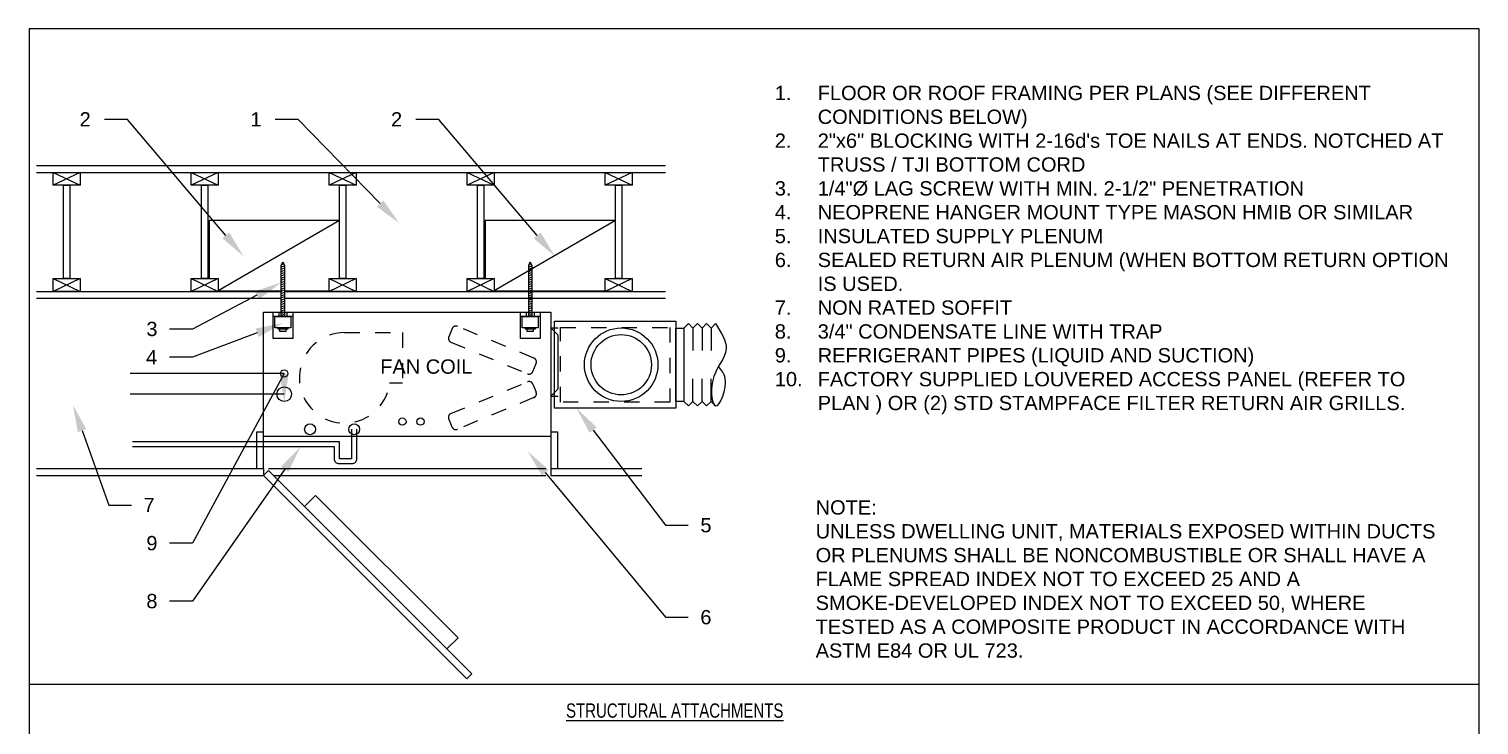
# Model space of a CAD drawing. Header units: inches. Extents: x -22 to 145, y -20 to 61.
# Drawn here: x 76.65 to 86.15, y 22.79 to 27.35 of the extents above; entities that cross this region are included whole.
import ezdxf
from ezdxf import colors
from ezdxf.entities.mleader import LeaderData, LeaderLine
from ezdxf.math import Vec2, Vec3

# ---------------------------------------------------------------- set-up
doc = ezdxf.new("R2010")
doc.units = ezdxf.units.IN
doc.header["$MEASUREMENT"] = 0
doc.linetypes.add('DASHEDX2', pattern=[1.5, 1, -0.5])
for name, color, linetype in [('GEC_BORDER', 2, 'Continuous'), ('M-DET-MEDIUM', 3, 'Continuous'), ('M-DET-THIN', 9, 'Continuous'), ('M-DET-TXT', 2, 'Continuous')]:
    doc.layers.add(name, color=color, linetype=linetype)
doc.styles.add('ARC-TEXT', font='arial.ttf', dxfattribs={"width": 1.00018, "height": 0.0938})
doc.styles.get("Standard").update_dxf_attribs({"font": 'arial.ttf'})

msp = doc.modelspace()

# ---------------------------------------------------------------- linework, layer by layer
at = {"layer": 'GEC_BORDER', "color": 3}
msp.add_lwpolyline([(86.1472, 27.34848), (76.6472, 27.34848), (76.6472, 17.67848), (86.1472, 17.67848)], close=True, dxfattribs=at)
at = {"layer": 'M-DET-MEDIUM'}
for p, q in [((76.69617, 26.45403), (80.81681, 26.45403)), ((76.69617, 26.40884), (80.81681, 26.40884)), ((78.68182, 26.09314), (77.88603, 25.63229)), ((80.48997, 26.09314), (79.69418, 25.63229)), ((76.69617, 25.62921), (78.30028, 25.62921)), ((76.69617, 25.58402), (78.30028, 25.58402)), ((78.32059, 25.62921), (80.81681, 25.62921)), ((78.32059, 25.58402), (80.81681, 25.58402)), ((78.284, 25.49243), (78.284, 25.46354)), ((78.33687, 25.49243), (78.33687, 25.46354)), ((79.90469, 25.49243), (79.90469, 25.46354)), ((79.95756, 25.49243), (79.95756, 25.46354)), ((80.06653, 25.39032), (80.11429, 25.39032)), ((80.06653, 25.39032), (80.11429, 25.34256)), ((80.11429, 24.99088), (80.11429, 25.34256)), ((80.06653, 24.94313), (80.11429, 24.99088)), ((80.06653, 24.94313), (80.11429, 24.94313)), ((76.69617, 24.46775), (78.18301, 24.46775)), ((76.69617, 24.42257), (78.18301, 24.42257)), ((78.18301, 24.46775), (78.18301, 24.42257)), ((78.21577, 24.45533), (78.18301, 24.42257)), ((78.18301, 24.42257), (79.51486, 23.09072)), ((78.21577, 24.45533), (79.54762, 23.12348)), ((80.06653, 24.46775), (80.66209, 24.46775)), ((80.06653, 24.46775), (80.06653, 24.42257)), ((80.06653, 24.42257), (80.66209, 24.42257)), ((79.54762, 23.12348), (79.51486, 23.09072))]:
    msp.add_line(p, q, dxfattribs=at)
for points in [[(76.98196, 26.32513), (76.80588, 26.32513), (76.80588, 26.40884), (76.98196, 26.40884)], [(76.87367, 26.32513), (76.91417, 26.32513), (76.91417, 25.71292), (76.87367, 25.71292)], [(77.88603, 26.32513), (77.70996, 26.32513), (77.70996, 26.40884), (77.88603, 26.40884)], [(77.77775, 26.32513), (77.81825, 26.32513), (77.81825, 25.71292), (77.77775, 25.71292)], [(78.79011, 26.32513), (78.61403, 26.32513), (78.61403, 26.40884), (78.79011, 26.40884)], [(78.68182, 26.32513), (78.72232, 26.32513), (78.72232, 25.71292), (78.68182, 25.71292)], [(79.69418, 26.32513), (79.51811, 26.32513), (79.51811, 26.40884), (79.69418, 26.40884)], [(79.5859, 26.32513), (79.6264, 26.32513), (79.6264, 25.71292), (79.5859, 25.71292)], [(80.59826, 26.32513), (80.42219, 26.32513), (80.42219, 26.40884), (80.59826, 26.40884)], [(80.48997, 26.32513), (80.53047, 26.32513), (80.53047, 25.71292), (80.48997, 25.71292)], [(76.98196, 25.62921), (76.80588, 25.62921), (76.80588, 25.71292), (76.98196, 25.71292)], [(77.88603, 25.62921), (77.70996, 25.62921), (77.70996, 25.71292), (77.88603, 25.71292)], [(78.79011, 25.62921), (78.61403, 25.62921), (78.61403, 25.71292), (78.79011, 25.71292)], [(79.69418, 25.62921), (79.51811, 25.62921), (79.51811, 25.71292), (79.69418, 25.71292)], [(80.59826, 25.62921), (80.42219, 25.62921), (80.42219, 25.71292), (80.59826, 25.71292)], [(78.24584, 25.49243), (78.37503, 25.49243), (78.37503, 25.32046), (78.24584, 25.32046)], [(78.24584, 25.49243), (78.37503, 25.49243), (78.37503, 25.46354), (78.24584, 25.46354)], [(78.25818, 25.46354), (78.36269, 25.46354), (78.36269, 25.39006), (78.25818, 25.39006)], [(79.86653, 25.49243), (79.99572, 25.49243), (79.99572, 25.32046), (79.86653, 25.32046)], [(79.86653, 25.49243), (79.99572, 25.49243), (79.99572, 25.46354), (79.86653, 25.46354)], [(79.87887, 25.46354), (79.98338, 25.46354), (79.98338, 25.39006), (79.87887, 25.39006)], [(78.27671, 25.38309), (78.34417, 25.38309), (78.34417, 25.39006), (78.27671, 25.39006)], [(78.29028, 25.38309), (78.3306, 25.38309), (78.3306, 25.36639), (78.29028, 25.36639)], [(79.8974, 25.38309), (79.96485, 25.38309), (79.96485, 25.39006), (79.8974, 25.39006)], [(79.91097, 25.38309), (79.95129, 25.38309), (79.95129, 25.36639), (79.91097, 25.36639)], [(78.13739, 24.46775), (78.18301, 24.46775), (78.18301, 24.706), (78.13739, 24.706)], [(80.06653, 24.46775), (80.11216, 24.46775), (80.11216, 24.706), (80.06653, 24.706)]]:
    msp.add_lwpolyline(points, close=True, dxfattribs=at)
for points in [[(77.82808, 26.09314), (77.82808, 25.71292), (77.88603, 25.71292), (77.88603, 25.63229), (78.30028, 25.63229)], [(78.32059, 25.63229), (78.61403, 25.63229), (78.61403, 25.71292), (78.68182, 25.71292), (78.68182, 26.09314), (77.82808, 26.09314)], [(79.63623, 26.09314), (79.63623, 25.71292), (79.69418, 25.71292), (79.69418, 25.63229), (80.42219, 25.63229), (80.42219, 25.71292), (80.48997, 25.71292), (80.48997, 26.09314), (79.63623, 26.09314)], [(78.30028, 25.79879), (78.31044, 25.82331), (78.32059, 25.79879)], [(78.32059, 25.79879), (78.32059, 25.46354), (78.30028, 25.46354), (78.30028, 25.79879)], [(79.92097, 25.79879), (79.93113, 25.82331), (79.94128, 25.79879)], [(79.94128, 25.79879), (79.94128, 25.46354), (79.92097, 25.46354), (79.92097, 25.79879)]]:
    msp.add_lwpolyline(points, dxfattribs=at)
at = {"layer": 'M-DET-MEDIUM', "color": 3}
msp.add_lwpolyline([(78.18301, 25.49243), (80.06653, 25.49243), (80.06653, 24.67883), (78.18301, 24.67883)], close=True, dxfattribs=at)
at = {"layer": 'M-DET-MEDIUM'}
for centre, radius in [((78.31919, 25.0911), 0.02385), ((78.31919, 24.95555), 0.04801), ((79.09352, 24.7756), 0.02385), ((79.21208, 24.7756), 0.02385), ((78.48857, 24.72536), 0.03565), ((78.77788, 24.72536), 0.03565)]:
    msp.add_circle(centre, radius, dxfattribs=at)
at = {"layer": 'M-DET-THIN', "color": 9}
for p, q in [((76.98196, 26.40884), (76.80588, 26.32513)), ((76.80588, 26.40884), (76.98196, 26.32513)), ((77.88603, 26.40884), (77.70996, 26.32513)), ((77.70996, 26.40884), (77.88603, 26.32513)), ((78.79011, 26.40884), (78.61403, 26.32513)), ((78.61403, 26.40884), (78.79011, 26.32513)), ((79.69418, 26.40884), (79.51811, 26.32513)), ((79.51811, 26.40884), (79.69418, 26.32513)), ((80.59826, 26.40884), (80.42219, 26.32513)), ((80.42219, 26.40884), (80.59826, 26.32513)), ((78.30028, 25.7889), (78.32059, 25.79731)), ((78.30028, 25.77443), (78.32059, 25.78284)), ((78.30028, 25.75997), (78.32059, 25.76838)), ((78.30028, 25.7455), (78.32059, 25.75391)), ((78.30257, 25.80431), (78.316, 25.80987)), ((79.92097, 25.7889), (79.94128, 25.79731)), ((79.92097, 25.77443), (79.94128, 25.78284)), ((79.92097, 25.75997), (79.94128, 25.76838)), ((79.92097, 25.7455), (79.94128, 25.75391)), ((79.92326, 25.80431), (79.93669, 25.80987)), ((76.98196, 25.71292), (76.80588, 25.62921)), ((76.80588, 25.71292), (76.98196, 25.62921)), ((77.88603, 25.71292), (77.70996, 25.62921)), ((77.70996, 25.71292), (77.88603, 25.62921)), ((78.30028, 25.73103), (78.32059, 25.73945)), ((78.30028, 25.71657), (78.32059, 25.72498)), ((78.30028, 25.7021), (78.32059, 25.71051)), ((78.30028, 25.68764), (78.32059, 25.69605)), ((78.30028, 25.67317), (78.32059, 25.68158)), ((78.30028, 25.65871), (78.32059, 25.66712)), ((78.30028, 25.64424), (78.32059, 25.65265)), ((78.79011, 25.71292), (78.61403, 25.62921)), ((78.61403, 25.71292), (78.79011, 25.62921)), ((79.69418, 25.71292), (79.51811, 25.62921)), ((79.51811, 25.71292), (79.69418, 25.62921)), ((79.92097, 25.73103), (79.94128, 25.73945)), ((79.92097, 25.71657), (79.94128, 25.72498)), ((79.92097, 25.7021), (79.94128, 25.71051)), ((79.92097, 25.68764), (79.94128, 25.69605)), ((79.92097, 25.67317), (79.94128, 25.68158)), ((79.92097, 25.65871), (79.94128, 25.66712)), ((79.92097, 25.64424), (79.94128, 25.65265)), ((80.59826, 25.71292), (80.42219, 25.62921)), ((80.42219, 25.71292), (80.59826, 25.62921)), ((78.30028, 25.62977), (78.32059, 25.63819)), ((78.30028, 25.61531), (78.32059, 25.62372)), ((78.30028, 25.60084), (78.32059, 25.60925)), ((78.30028, 25.58638), (78.32059, 25.59479)), ((78.30028, 25.57191), (78.32059, 25.58032)), ((78.30028, 25.55745), (78.32059, 25.56586)), ((79.92097, 25.62977), (79.94128, 25.63819)), ((79.92097, 25.61531), (79.94128, 25.62372)), ((79.92097, 25.60084), (79.94128, 25.60925)), ((79.92097, 25.58638), (79.94128, 25.59479)), ((79.92097, 25.57191), (79.94128, 25.58032)), ((79.92097, 25.55745), (79.94128, 25.56586)), ((78.30028, 25.54298), (78.32059, 25.55139)), ((78.30028, 25.52851), (78.32059, 25.53693)), ((78.30028, 25.51405), (78.32059, 25.52246)), ((78.30028, 25.49958), (78.32059, 25.50799)), ((78.30028, 25.48512), (78.32059, 25.49353)), ((78.30028, 25.47065), (78.32059, 25.47906)), ((79.92097, 25.54298), (79.94128, 25.55139)), ((79.92097, 25.52851), (79.94128, 25.53693)), ((79.92097, 25.51405), (79.94128, 25.52246)), ((79.92097, 25.49958), (79.94128, 25.50799)), ((79.92097, 25.48512), (79.94128, 25.49353)), ((79.92097, 25.47065), (79.94128, 25.47906)), ((80.9975, 25.38916), (80.9975, 25.24166)), ((81.05678, 25.38916), (81.05678, 25.24166)), ((81.11606, 25.38916), (81.11606, 25.24166)), ((78.31919, 25.0911), (77.31025, 25.0911)), ((80.9975, 24.90773), (80.9975, 25.05523)), ((81.05678, 24.90773), (81.05678, 25.05523)), ((81.11606, 24.90773), (81.11606, 25.05523)), ((78.31919, 24.95555), (77.31025, 24.95555)), ((78.21577, 24.46775), (80.03377, 24.46775)), ((78.24853, 24.42257), (80.03377, 24.42257)), ((76.6472, 23.05631), (86.1472, 23.05631))]:
    msp.add_line(p, q, dxfattribs=at)
at = {"layer": 'M-DET-THIN', "linetype": 'DASHEDX2', "ltscale": 0.05}
for points in [[(79.41133, 25.29673), (79.91283, 25.089, 0.4142136), (79.94761, 25.10341), (79.96975, 25.15687, 0.4142136), (79.95535, 25.19165), (79.45385, 25.39938, 0.4142136), (79.41907, 25.38497), (79.39693, 25.33151, 0.4142136)], [(79.41133, 24.82863), (79.91283, 25.03636, -0.4142136), (79.94761, 25.02196), (79.96975, 24.96849, -0.4142136), (79.95535, 24.93372), (79.45385, 24.72599, -0.4142136), (79.41907, 24.74039), (79.39693, 24.79386, -0.4142136)]]:
    msp.add_lwpolyline(points, format="xyb", close=True, dxfattribs=at)
at = {"layer": 'M-DET-THIN', "color": 9}
for points in [[(80.09041, 25.43294), (80.88589, 25.43294), (80.88589, 24.86395), (80.09041, 24.86395)], [(80.88589, 25.38916), (80.93822, 25.38916), (80.93822, 24.90773), (80.88589, 24.90773)], [(78.45129, 24.21981), (79.38536, 23.28574), (79.45791, 23.35828), (78.52383, 24.29236)]]:
    msp.add_lwpolyline(points, close=True, dxfattribs=at)
at = {"layer": 'M-DET-THIN', "linetype": 'DASHEDX2', "ltscale": 0.05}
msp.add_lwpolyline([(80.13026, 25.39309), (80.84604, 25.39309), (80.84604, 24.9038), (80.13026, 24.9038)], close=True, dxfattribs=at)
at = {"layer": 'M-DET-THIN', "color": 9}
for points in [[(80.93822, 25.38916), (80.96786, 25.41881), (80.9975, 25.38916), (81.02714, 25.41881), (81.05678, 25.38916), (81.08642, 25.41881), (81.11606, 25.38916), (81.1457, 25.41881)], [(80.93822, 24.90773), (80.96786, 24.87809), (80.9975, 24.90773), (81.02714, 24.87809), (81.05678, 24.90773), (81.08642, 24.87809), (81.11606, 24.90773), (81.1457, 24.87809)], [(78.7607, 24.72536), (78.7607, 24.53086), (78.68076, 24.53086), (78.68076, 24.64363), (77.32568, 24.64363)]]:
    msp.add_lwpolyline(points, dxfattribs=at)
at = {"layer": 'M-DET-THIN', "linetype": 'DASHEDX2', "ltscale": 0.05}
msp.add_lwpolyline([(78.71502, 25.35935), (79.09485, 25.35935), (79.09485, 25.02694), (79.00967, 25.02694)], dxfattribs=at)
at = {"layer": 'M-DET-THIN', "color": 9}
msp.add_lwpolyline([(78.79331, 24.72536), (78.79331, 24.53086, -0.4142136), (78.7607, 24.49825), (78.68076, 24.49825, -0.4142136), (78.64814, 24.53086), (78.64814, 24.61101), (77.32568, 24.61101)], format="xyb", dxfattribs=at)
for radius in [0.24072, 0.19774]:
    msp.add_circle((80.52718, 25.14845), radius, dxfattribs=at)
at = {"layer": 'M-DET-THIN', "linetype": 'DASHEDX2', "ltscale": 0.05}
msp.add_arc((78.71502, 25.06256), 0.29679, 90, 353.106183, dxfattribs=at)
at = {"layer": 'M-DET-THIN', "color": 9}
msp.add_spline([(81.1457, 25.41881), (81.21468, 25.25227), (81.12501, 25.03579), (81.1457, 24.87809), (81.20872, 25.06119), (81.16683, 25.13349)], degree=3, dxfattribs=at)

# ---------------------------------------------------------------- texts
at = {"layer": 'M-DET-TXT', "style": 'ARC-TEXT', "width": 0.75}
msp.add_text('%%USTRUCTURAL ATTACHMENTS', height=0.09375, dxfattribs=at).set_placement((80.16561, 22.83537))
at = {"layer": 'M-DET-TXT', "char_height": 0.09375, "attachment_point": 1, "style": 'ARC-TEXT'}
for s, insert, width in [('\\pi-0.28125,l0.375,t0.375;1.^IFLOOR OR ROOF FRAMING PER PLANS (SEE DIFFERENT CONDITIONS BELOW)\\P2.^I2"x6" BLOCKING WITH 2-16d\'s TOE NAILS AT ENDS. NOTCHED AT TRUSS / TJI BOTTOM CORD\\P3.^I1/4"Ø LAG SCREW WITH MIN. 2-1/2" PENETRATION\\P4.^INEOPRENE HANGER MOUNT TYPE MASON HMIB OR SIMILAR\\P5.^IINSULATED SUPPLY PLENUM \\P6.^ISEALED RETURN AIR PLENUM (WHEN BOTTOM RETURN OPTION IS USED.\\P7.^INON RATED SOFFIT\\P8.^I3/4" CONDENSATE LINE WITH TRAP\\P9.^IREFRIGERANT PIPES (LIQUID AND SUCTION)\\P10.^IFACTORY SUPPLIED LOUVERED ACCESS PANEL (REFER TO PLAN ) OR (2) STD STAMPFACE FILTER RETURN AIR GRILLS.', (81.43975, 26.97628), 4.5063936), ('NOTE:\\PUNLESS DWELLING UNIT, MATERIALS EXPOSED WITHIN DUCTS OR PLENUMS SHALL BE NONCOMBUSTIBLE OR SHALL HAVE A FLAME SPREAD INDEX NOT TO EXCEED 25 AND A SMOKE-DEVELOPED INDEX NOT TO EXCEED 50, WHERE TESTED AS A COMPOSITE PRODUCT IN ACCORDANCE WITH ASTM E84 OR UL 723.', (81.80105, 24.26023), 4.0951138)]:
    msp.add_mtext(s, dxfattribs=dict(at, insert=insert, width=width))
at = {"layer": 'M-DET-TXT', "insert": (78.85448, 25.18343), "char_height": 0.09375, "attachment_point": 1, "style": 'ARC-TEXT'}
msp.add_mtext('\\pi-0.28125,l0.375,t0.375;FAN COIL', dxfattribs=at)

# ---------------------------------------------------------------- leaders
at = {"layer": 'M-DET-TXT'}
ml = msp.add_multileader_mtext('Standard', dxfattribs=at)
ml.set_content('2', color=256)
ml.set_leader_properties()
ml.build(insert=Vec2(0, 0))
ml.multileader.update_dxf_attribs({"text_right_attachment_type": 2, "dogleg_length": 0.36, "arrow_head_size": 0.18})
ctx = ml.context
ctx.base_point, ctx.char_height, ctx.arrow_head_size, ctx.landing_gap_size, ctx.plane_origin = Vec3(76.89961, 26.75643), 0.09375, 0.18, 0.09, Vec3(83.0298, 25.17287)
ctx.right_attachment, ctx.text_align_type = 2, 2
notes = []
notes.append((ctx, [(1, (1, 1, 0), (77.29158, 26.75624), (-1, 0), 0.14988, [(0, [(78.05288, 25.85876)], 0, [])])]))
ctx.mtext.insert, ctx.mtext.defined_height, ctx.mtext.alignment, ctx.mtext.flow_direction = Vec3(77.0517, 26.80331), 0.16728, 3, 5
ml = msp.add_multileader_mtext('Standard', dxfattribs=at)
ml.set_content('1', color=256)
ml.set_leader_properties()
ml.build(insert=Vec2(0, 0))
ml.multileader.update_dxf_attribs({"text_right_attachment_type": 2, "dogleg_length": 0.36, "arrow_head_size": 0.18})
ctx = ml.context
ctx.base_point, ctx.char_height, ctx.arrow_head_size, ctx.landing_gap_size, ctx.plane_origin = Vec3(78.0459, 26.75643), 0.09375, 0.18, 0.09, Vec3(84.14853, 25.17287)
ctx.right_attachment, ctx.text_align_type = 2, 2
notes.append((ctx, [(1, (1, 1, 0), (78.41031, 26.75624), (-1, 0), 0.14988, [(0, [(79.07319, 26.07549)], 0, [])])]))
ctx.mtext.insert, ctx.mtext.defined_height, ctx.mtext.alignment, ctx.mtext.flow_direction = Vec3(78.17043, 26.80331), 0.16728, 3, 5
ml = msp.add_multileader_mtext('Standard', dxfattribs=at)
ml.set_content('2', color=256)
ml.set_leader_properties()
ml.build(insert=Vec2(0, 0))
ml.multileader.update_dxf_attribs({"text_right_attachment_type": 2, "dogleg_length": 0.36, "arrow_head_size": 0.18})
ctx = ml.context
ctx.base_point, ctx.char_height, ctx.arrow_head_size, ctx.landing_gap_size, ctx.plane_origin = Vec3(78.93988, 26.75643), 0.09375, 0.18, 0.09, Vec3(85.07007, 25.17287)
ctx.right_attachment, ctx.text_align_type = 2, 2
notes.append((ctx, [(1, (1, 1, 0), (79.33185, 26.75624), (-1, 0), 0.14988, [(0, [(80.09315, 25.85876)], 0, [])])]))
ctx.mtext.insert, ctx.mtext.defined_height, ctx.mtext.alignment, ctx.mtext.flow_direction = Vec3(79.09197, 26.80331), 0.16728, 3, 5
ml = msp.add_multileader_mtext('Standard', dxfattribs=at)
ml.set_content('3', color=256)
ml.set_leader_properties()
ml.build(insert=Vec2(0, 0))
ml.multileader.update_dxf_attribs({"text_right_attachment_type": 2, "dogleg_length": 0.36, "arrow_head_size": 0.18})
ctx = ml.context
ctx.base_point, ctx.char_height, ctx.arrow_head_size, ctx.landing_gap_size, ctx.plane_origin = Vec3(77.32635, 25.38215), 0.09375, 0.18, 0.09, Vec3(73.77098, 25.77308)
ctx.right_attachment = 2
notes.append((ctx, [(0, (1, 1, 0), (77.71762, 25.38196), (-1, 0), 0.14988, [(0, [(78.30028, 25.68764)], 0, [])])]))
ctx.mtext.insert, ctx.mtext.defined_height, ctx.mtext.flow_direction = Vec3(77.41635, 25.42986), 0.16728, 5
ml = msp.add_multileader_mtext('Standard', dxfattribs=at)
ml.set_content('4', color=256)
ml.set_leader_properties()
ml.build(insert=Vec2(0, 0))
ml.multileader.update_dxf_attribs({"text_right_attachment_type": 2, "dogleg_length": 0.36, "arrow_head_size": 0.18})
ctx = ml.context
ctx.base_point, ctx.char_height, ctx.arrow_head_size, ctx.landing_gap_size, ctx.plane_origin = Vec3(77.3237, 25.19722), 0.09375, 0.18, 0.09, Vec3(73.77098, 25.2563)
ctx.right_attachment = 2
notes.append((ctx, [(0, (1, 1, 0), (77.71842, 25.19722), (-1, 0), 0.14988, [(0, [(78.31044, 25.42141)], 0, [])])]))
ctx.mtext.insert, ctx.mtext.width, ctx.mtext.defined_height, ctx.mtext.flow_direction = Vec3(77.4137, 25.2441), 0.0718809, 0.16728, 5
ml = msp.add_multileader_mtext('Standard', dxfattribs=at)
ml.set_content('9', color=256)
ml.set_leader_properties()
ml.build(insert=Vec2(0, 0))
ml.multileader.update_dxf_attribs({"text_right_attachment_type": 2, "dogleg_length": 0.36, "arrow_head_size": 0.18})
ctx = ml.context
ctx.base_point, ctx.char_height, ctx.arrow_head_size, ctx.landing_gap_size, ctx.plane_origin = Vec3(77.3261, 23.97871), 0.09375, 0.18, 0.09, Vec3(73.77098, 24.18094)
ctx.right_attachment = 2
notes.append((ctx, [(0, (1, 1, 0), (77.71762, 23.97851), (-1, 0), 0.14988, [(1, [(78.31919, 24.90755), (78.31919, 25.0911)], 0, [])])]))
ctx.mtext.insert, ctx.mtext.width, ctx.mtext.defined_height, ctx.mtext.flow_direction = Vec3(77.4161, 24.02638), 0.0718809, 0.16728, 5
ml = msp.add_multileader_mtext('Standard', dxfattribs=at)
ml.set_content('7', color=256)
ml.set_leader_properties()
ml.build(insert=Vec2(0, 0))
ml.multileader.update_dxf_attribs({"text_right_attachment_type": 2, "dogleg_length": 0.36, "arrow_head_size": 0.18})
ctx = ml.context
ctx.base_point, ctx.char_height, ctx.arrow_head_size, ctx.landing_gap_size, ctx.plane_origin = Vec3(77.31976, 24.2293), 0.09375, 0.18, 0.09, Vec3(80.67789, 24.85926)
ctx.right_attachment, ctx.text_align_type = 2, 2
notes.append((ctx, [(0, (1, 1, 0), (77.16988, 24.2293), (1, 0), 0.14988, [(0, [(76.93436, 24.88607)], 0, [])])]))
ctx.mtext.insert, ctx.mtext.width, ctx.mtext.defined_height, ctx.mtext.alignment, ctx.mtext.flow_direction = Vec3(77.47045, 24.27618), 0.0718809, 0.16728, 3, 5
ml = msp.add_multileader_mtext('Standard', dxfattribs=at)
ml.set_content('5', color=256)
ml.set_leader_properties()
ml.build(insert=Vec2(0, 0))
ml.multileader.update_dxf_attribs({"text_right_attachment_type": 2, "dogleg_length": 0.36, "arrow_head_size": 0.18})
ctx = ml.context
ctx.base_point, ctx.char_height, ctx.arrow_head_size, ctx.landing_gap_size, ctx.plane_origin = Vec3(80.96672, 24.09666), 0.09375, 0.18, 0.09, Vec3(84.32485, 24.72661)
ctx.right_attachment, ctx.text_align_type = 2, 2
notes.append((ctx, [(0, (1, 1, 0), (80.81684, 24.09666), (1, 0), 0.14988, [(0, [(80.23396, 24.86395)], 0, [])])]))
ctx.mtext.insert, ctx.mtext.width, ctx.mtext.defined_height, ctx.mtext.alignment, ctx.mtext.flow_direction = Vec3(81.11888, 24.14433), 0.0718809, 0.16728, 3, 5
ml = msp.add_multileader_mtext('Standard', dxfattribs=at)
ml.set_content('8', color=256)
ml.set_leader_properties()
ml.build(insert=Vec2(0, 0))
ml.multileader.update_dxf_attribs({"text_right_attachment_type": 2, "dogleg_length": 0.36, "arrow_head_size": 0.18})
ctx = ml.context
ctx.base_point, ctx.char_height, ctx.arrow_head_size, ctx.landing_gap_size, ctx.plane_origin = Vec3(77.32597, 23.59896), 0.09375, 0.18, 0.09, Vec3(73.77098, 23.60191)
ctx.right_attachment = 2
notes.append((ctx, [(0, (1, 1, 0), (77.71762, 23.59876), (-1, 0), 0.14988, [(0, [(78.42598, 24.61101)], 0, [])])]))
ctx.mtext.insert, ctx.mtext.width, ctx.mtext.defined_height, ctx.mtext.flow_direction = Vec3(77.41597, 23.64663), 0.0718809, 0.16728, 5
ml = msp.add_multileader_mtext('Standard', dxfattribs=at)
ml.set_content('6', color=256)
ml.set_leader_properties()
ml.build(insert=Vec2(0, 0))
ml.multileader.update_dxf_attribs({"text_right_attachment_type": 2, "dogleg_length": 0.36, "arrow_head_size": 0.18})
ctx = ml.context
ctx.base_point, ctx.char_height, ctx.arrow_head_size, ctx.landing_gap_size, ctx.plane_origin = Vec3(80.96672, 23.49359), 0.09375, 0.18, 0.09, Vec3(84.32485, 24.12354)
ctx.right_attachment, ctx.text_align_type = 2, 2
notes.append((ctx, [(0, (1, 1, 0), (80.81684, 23.49359), (1, 0), 0.14988, [(0, [(79.91463, 24.58021)], 0, [])])]))
ctx.mtext.insert, ctx.mtext.width, ctx.mtext.defined_height, ctx.mtext.alignment, ctx.mtext.flow_direction = Vec3(81.11862, 23.54126), 0.0718809, 0.16728, 3, 5
for ctx, leaders in notes:
    for number, flags, end, landing, length, lines in leaders:
        leader = LeaderData()
        leader.index, (leader.has_last_leader_line, leader.has_dogleg_vector, leader.attachment_direction) = number, flags
        leader.last_leader_point, leader.dogleg_vector, leader.dogleg_length = Vec3(end), Vec3(landing), length
        for number, points, colour, breaks in lines:
            line = LeaderLine()
            line.index, line.vertices, line.color, line.breaks = number, Vec3.list(points), colors.encode_raw_color(colour), breaks
            leader.lines.append(line)
        ctx.leaders.append(leader)

doc.saveas('drawing.dxf')
